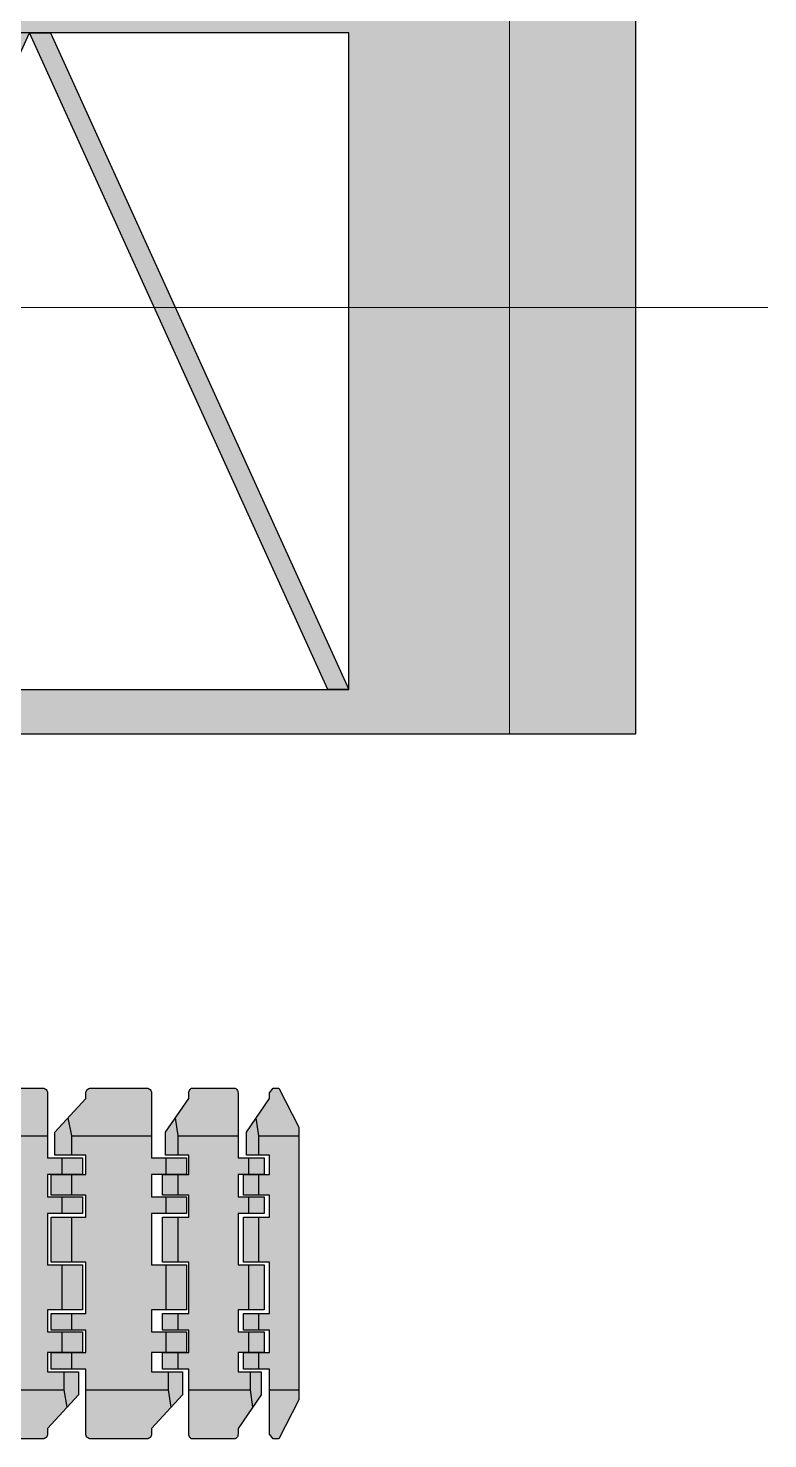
# Model space of a CAD drawing. Header units: millimetres. Extents: x 1288 to 41624, y 765 to 20114.
# Drawn here: x 12377 to 14698, y 826 to 5252 of the extents above; entities that cross this region are included whole.
import ezdxf

# ---------------------------------------------------------------- set-up
doc = ezdxf.new("R2010")
doc.units = ezdxf.units.MM
doc.set_wipeout_variables(frame=1)
doc.layers.add('dwgmodels.com', color=250, linetype='Continuous')
doc.layers.add('Hatch', color=7, linetype='Continuous', true_color=0xffe494)

# ---------------------------------------------------------------- blocks, each defined once
blk = doc.blocks.new('BLOCK-20200328.181349')
at = {"color": 0, "linetype": 'ByBlock', "lineweight": -2}
blk.add_wipeout([(-435.2, 1030), (-501.1, 1030), (435.2, -1030), (501.1, -1030)], dxfattribs=at)
at = {"layer": 'Hatch'}
h = blk.add_hatch(color=256, dxfattribs=at)
h.dxf.hatch_style = 1
h.paths.add_polyline_path([(435.2, -1030), (-501.1, 1030), (-435.2, 1030), (501.1, -1030)])
at = {"color": 0, "linetype": 'ByBlock', "lineweight": -2, "transparency": 16777216}
blk.add_lwpolyline([(435.2, -1030), (-501.1, 1030), (-435.2, 1030), (501.1, -1030)], close=True, dxfattribs=at)
blk = doc.blocks.new('BLOCK-20201113.16293')
at = {"color": 0, "linetype": 'ByBlock', "lineweight": -2, "transparency": 16777216}
blk.add_wipeout([(103.1, 517.7), (103.1, 535.1), (103.1, 535.1), (102, 540.8), (98.8, 545.6), (93.9, 548.9), (88.2, 550), (-88.2, 550), (-88.2, 550), (-93.9, 548.9), (-98.8, 545.6), (-102, 540.8), (-103.1, 535.1), (-103.1, 331.6), (-212.4, 331.6), (-212.4, 279), (-103.1, 279), (-103.1, 209.3), (-212.4, 209.3), (-212.4, 156.8), (-103.1, 156.8), (-103.1, -3.8), (-212.4, -3.8), (-212.4, -145.6), (-103.1, -145.6), (-103.1, -214.4), (-212.4, -214.4), (-212.4, -279.1), (-103.1, -279.1), (-103.1, -339.7), (-200.1, -339.7), (-200.1, -412.5), (-103.1, -517.7), (-103.1, -535.1), (-103.1, -535.1), (-102, -540.8), (-98.8, -545.6), (-93.9, -548.9), (-88.2, -550), (88.2, -550), (88.2, -550), (93.9, -548.9), (98.8, -545.6), (102, -540.8), (103.1, -535.1), (103.1, -331.6), (212.4, -331.6), (212.4, -279), (103.1, -279), (103.1, -209.3), (212.4, -209.3), (212.4, -156.8), (103.1, -156.8), (103.1, 3.8), (212.4, 3.8), (212.4, 145.6), (103.1, 145.6), (103.1, 214.4), (212.4, 214.4), (212.4, 279.1), (103.1, 279.1), (103.1, 339.7), (200.1, 339.7), (200.1, 412.5), (103.2, 517.7)], dxfattribs=at)
at = {"layer": 'Hatch', "true_color": 0xadadad, "transparency": 16777216}
h = blk.add_hatch(color=253, dxfattribs=at)
h.dxf.hatch_style = 1
edge = h.paths.add_edge_path()
edge.add_line((103.1, 517.7), (103.1, 535.1))
edge.add_arc((88.2, 535.1), 14.9, 0, 90)
edge.add_line((88.2, 550), (-88.2, 550))
edge.add_arc((-88.2, 535.1), 14.9, 90, 180)
edge.add_line((-103.1, 535.1), (-103.1, 331.6))
edge.add_line((-103.1, 331.6), (-212.4, 331.6))
edge.add_line((-212.4, 331.6), (-212.4, 279))
edge.add_line((-212.4, 279), (-103.1, 279))
edge.add_line((-103.1, 279), (-103.1, 209.3))
edge.add_line((-103.1, 209.3), (-212.4, 209.3))
edge.add_line((-212.4, 209.3), (-212.4, 156.8))
edge.add_line((-212.4, 156.8), (-103.1, 156.8))
edge.add_line((-103.1, 156.8), (-103.1, -3.8))
edge.add_line((-103.1, -3.8), (-212.4, -3.8))
edge.add_line((-212.4, -3.8), (-212.4, -145.6))
edge.add_line((-212.4, -145.6), (-103.1, -145.6))
edge.add_line((-103.1, -145.6), (-103.1, -214.4))
edge.add_line((-103.1, -214.4), (-212.4, -214.4))
edge.add_line((-212.4, -214.4), (-212.4, -279.1))
edge.add_line((-212.4, -279.1), (-103.1, -279.1))
edge.add_line((-103.1, -279.1), (-103.1, -339.7))
edge.add_line((-103.1, -339.7), (-200.1, -339.7))
edge.add_line((-200.1, -339.7), (-200.1, -412.5))
edge.add_line((-200.1, -412.5), (-103.1, -517.7))
edge.add_line((-103.1, -517.7), (-103.1, -535.1))
edge.add_arc((-88.2, -535.1), 14.9, 180, 270)
edge.add_line((-88.2, -550), (88.2, -550))
edge.add_arc((88.2, -535.1), 14.9, 270, 360)
edge.add_line((103.1, -535.1), (103.1, -331.6))
edge.add_line((103.1, -331.6), (212.4, -331.6))
edge.add_line((212.4, -331.6), (212.4, -279))
edge.add_line((212.4, -279), (103.1, -279))
edge.add_line((103.1, -279), (103.1, -209.3))
edge.add_line((103.1, -209.3), (212.4, -209.3))
edge.add_line((212.4, -209.3), (212.4, -156.8))
edge.add_line((212.4, -156.8), (103.1, -156.8))
edge.add_line((103.1, -156.8), (103.1, 3.8))
edge.add_line((103.1, 3.8), (212.4, 3.8))
edge.add_line((212.4, 3.8), (212.4, 145.6))
edge.add_line((212.4, 145.6), (103.1, 145.6))
edge.add_line((103.1, 145.6), (103.1, 214.4))
edge.add_line((103.1, 214.4), (212.4, 214.4))
edge.add_line((212.4, 214.4), (212.4, 279.1))
edge.add_line((212.4, 279.1), (103.1, 279.1))
edge.add_line((103.1, 279.1), (103.1, 339.7))
edge.add_line((103.1, 339.7), (200.1, 339.7))
edge.add_line((200.1, 339.7), (200.1, 412.5))
edge.add_line((200.1, 412.5), (103.2, 517.7))
edge.add_line((103.2, 517.7), (103.1, 517.7))
at = {"color": 0, "linetype": 'ByBlock', "lineweight": -2, "transparency": 16777216}
blk.add_lwpolyline([(103.1, 517.7), (103.1, 535.1, 0.414214), (88.2, 550), (-88.2, 550, 0.414214), (-103.1, 535.1), (-103.1, 331.6), (-212.4, 331.6), (-212.4, 279), (-103.1, 279), (-103.1, 209.3), (-212.4, 209.3), (-212.4, 156.8), (-103.1, 156.8), (-103.1, -3.8), (-212.4, -3.8), (-212.4, -145.6), (-103.1, -145.6), (-103.1, -214.4), (-212.4, -214.4), (-212.4, -279.1), (-103.1, -279.1), (-103.1, -339.7), (-200.1, -339.7), (-200.1, -412.5), (-103.1, -517.7), (-103.1, -535.1, 0.414214), (-88.2, -550), (88.2, -550, 0.414214), (103.1, -535.1), (103.1, -331.6), (212.4, -331.6), (212.4, -279), (103.1, -279), (103.1, -209.3), (212.4, -209.3), (212.4, -156.8), (103.1, -156.8), (103.1, 3.8), (212.4, 3.8), (212.4, 145.6), (103.1, 145.6), (103.1, 214.4), (212.4, 214.4), (212.4, 279.1), (103.1, 279.1), (103.1, 339.7), (200.1, 339.7), (200.1, 412.5), (103.2, 517.7)], format="xyb", close=True, dxfattribs=at)
for points in [[(164.8, 450.8), (155.7, 396.4), (155.7, 339.7)], [(-103.1, 396.3), (155.7, 396.3)], [(-147.6, 331.6), (-147.6, 279)], [(147.6, 214.4), (147.6, 279.1)], [(-147.6, 209.3), (-147.6, 156.8)], [(147.6, 3.8), (147.6, 145.6)], [(-147.6, -3.8), (-147.6, -145.6)], [(147.6, -209.3), (147.6, -156.8)], [(-147.6, -214.4), (-147.6, -279.1)], [(147.6, -331.6), (147.6, -279)], [(-147.6, -339.7), (-147.6, -400.3), (-159, -457.1)], [(-147.6, -400.4), (103.1, -400.4)]]:
    blk.add_lwpolyline(points, dxfattribs=at)
blk = doc.blocks.new('*U11')
at = {"color": 0, "linetype": 'ByBlock', "lineweight": -2}
blk.add_blockref('BLOCK-20201113.16293', (0, 0), dxfattribs=at)
blk = doc.blocks.new('*U10')
at = {"color": 0, "linetype": 'ByBlock', "lineweight": -2, "transparency": 16777216}
blk.add_blockref('*U11', (7183, 0), dxfattribs=at)
blk.add_blockref('*U11', (7509.5, 0), dxfattribs=at)
blk = doc.blocks.new('BLOCK-20201113.163346')
at = {"color": 0, "linetype": 'ByBlock', "lineweight": -2, "transparency": 16777216}
blk.add_wipeout([(-4.8, 331.6), (-86.8, 331.6), (-86.8, 279), (-4.8, 279), (-4.8, 209.3), (-86.8, 209.3), (-86.8, 156.8), (-4.8, 156.8), (-4.8, -3.8), (-86.8, -3.8), (-86.8, -145.6), (-4.8, -145.6), (-4.8, -214.4), (-86.8, -214.4), (-86.8, -279.1), (-4.8, -279.1), (-4.8, -339.7), (-77.5, -339.7), (-77.5, -412.5), (-4.8, -517.7), (-4.8, -535.1), (6.4, -550), (24, -550), (86.8, -427.3), (86.8, 427.3), (24, 550), (6.4, 550), (-4.8, 535.1)], dxfattribs=at)
at = {"layer": 'Hatch', "true_color": 0xadadad, "transparency": 16777216}
h = blk.add_hatch(color=253, dxfattribs=at)
h.dxf.hatch_style = 1
h.paths.add_polyline_path([(-4.8, 535.1), (-4.8, 331.6), (-86.8, 331.6), (-86.8, 279), (-4.8, 279), (-4.8, 209.3), (-86.8, 209.3), (-86.8, 156.8), (-4.8, 156.8), (-4.8, -3.8), (-86.8, -3.8), (-86.8, -145.6), (-4.8, -145.6), (-4.8, -214.4), (-86.8, -214.4), (-86.8, -279.1), (-4.8, -279.1), (-4.8, -339.7), (-77.5, -339.7), (-77.5, -412.5), (-4.8, -517.7), (-4.8, -535.1), (6.4, -550), (24, -550), (86.8, -427.3), (86.8, 427.3), (24, 550), (6.4, 550)])
at = {"color": 0, "linetype": 'ByBlock', "lineweight": -2, "transparency": 16777216}
for p, q in [((-4.8, 396.3), (86.8, 396.3)), ((-38.1, 331.6), (-38.1, 279)), ((-38.1, 209.3), (-38.1, 156.8)), ((-38.1, -3.8), (-38.1, -145.6)), ((-38.1, -214.4), (-38.1, -279.1)), ((-38.1, -339.7), (-38.1, -400.3)), ((-38.1, -400.3), (-46.7, -457.1)), ((-38.1, -400.4), (86.8, -400.4))]:
    blk.add_line(p, q, dxfattribs=at)
blk.add_lwpolyline([(-4.8, 535.1), (-4.8, 331.6), (-86.8, 331.6), (-86.8, 279), (-4.8, 279), (-4.8, 209.3), (-86.8, 209.3), (-86.8, 156.8), (-4.8, 156.8), (-4.8, -3.8), (-86.8, -3.8), (-86.8, -145.6), (-4.8, -145.6), (-4.8, -214.4), (-86.8, -214.4), (-86.8, -279.1), (-4.8, -279.1), (-4.8, -339.7), (-77.5, -339.7), (-77.5, -412.5), (-4.8, -517.7), (-4.8, -535.1), (6.4, -550), (24, -550), (86.8, -427.3), (86.8, 427.3), (24, 550), (6.4, 550)], close=True, dxfattribs=at)
blk = doc.blocks.new('BLOCK-20201113.163906')
at = {"color": 0, "linetype": 'ByBlock', "lineweight": -2, "transparency": 16777216}
blk.add_blockref('*U10', (-3759.4, 0), dxfattribs=at)
at = {"color": 0, "linetype": 'ByBlock', "lineweight": -2, "transparency": 16777216, "xscale": 0.75}
blk.add_blockref('BLOCK-20201113.16293', (4047.2, 0), dxfattribs=at)
at = {"color": 0, "linetype": 'ByBlock', "lineweight": -2, "transparency": 16777216}
blk.add_blockref('BLOCK-20201113.163346', (4228.2, 0), dxfattribs=at)
blk = doc.blocks.new('*U89')
at = {"color": 0, "linetype": 'ByBlock', "lineweight": -2, "transparency": 16777216, "xscale": -1}
blk.add_blockref('BLOCK-20201113.163906', (-22.9, 3000), dxfattribs=at)
at = {"color": 0, "linetype": 'ByBlock', "lineweight": -2, "transparency": 16777216}
blk.add_blockref('BLOCK-20200328.181349', (-3993.9, 168.7), dxfattribs=at)
at = {"color": 0, "linetype": 'ByBlock', "lineweight": -2, "transparency": 16777216, "xscale": -1}
blk.add_blockref('BLOCK-20200328.181349', (-2991.6, 168.7), dxfattribs=at)
at = {"color": 0, "linetype": 'ByBlock', "lineweight": -2, "transparency": 16777216}
blk.add_wipeout([(-2808.1, -1001.3), (-3295.1, -1001.3), (-5395, -1001.3), (-5395, 1338.7), (-3295.1, 1338.7), (-2808.1, 1338.7), (-1249.2, 926), (-1265.1, 786.9), (-2816.1, 1198.7), (-3295.1, 1198.7), (-4495, 1198.7), (-4495, -861.3), (-3295.1, -861.3), (-2816.1, -861.3), (-1265.1, -607.8), (-1249.2, -746.9)], dxfattribs=at)
at = {"layer": 'Hatch', "transparency": 16777216}
h = blk.add_hatch(color=256, dxfattribs=at)
h.dxf.hatch_style = 1
h.paths.add_polyline_path([(-1249.2, -746.9), (-2808.1, -1001.3), (-3295.1, -1001.3), (-5395, -1001.3), (-5395, 1338.7), (-3295.1, 1338.7), (-2808.1, 1338.7), (-1249.2, 926), (-1265.1, 786.9), (-2816.1, 1198.7), (-3295.1, 1198.7), (-4495, 1198.7), (-4495, -861.3), (-3295.1, -861.3), (-2816.1, -861.3), (-1265.1, -607.8)])
at = {"color": 0, "linetype": 'ByBlock', "lineweight": 13, "transparency": 16777216}
blk.add_line((-5000, 1338.7), (-5000, -1001.3), dxfattribs=at)
at = {"color": 0, "linetype": 'ByBlock', "lineweight": -2, "transparency": 16777216}
blk.add_lwpolyline([(-1249.2, -746.9), (-2808.1, -1001.3), (-3295.1, -1001.3), (-5395, -1001.3), (-5395, 1338.7), (-3295.1, 1338.7), (-2808.1, 1338.7), (-1249.2, 926), (-1265.1, 786.9), (-2816.1, 1198.7), (-3295.1, 1198.7), (-4495, 1198.7), (-4495, -861.3), (-3295.1, -861.3), (-2816.1, -861.3), (-1265.1, -607.8)], close=True, dxfattribs=at)
at = {"color": 0, "linetype": 'ByBlock', "lineweight": 13, "transparency": 16777216}
blk.add_lwpolyline([(0, 0), (-5810.2, 0)], dxfattribs=at)

msp = doc.modelspace()

# ---------------------------------------------------------------- block references
at = {"layer": 'dwgmodels.com', "transparency": 16777216, "rotation": 180}
msp.add_blockref('*U89', (8888.1, 4376.1), dxfattribs=at)

doc.saveas('drawing.dxf')
